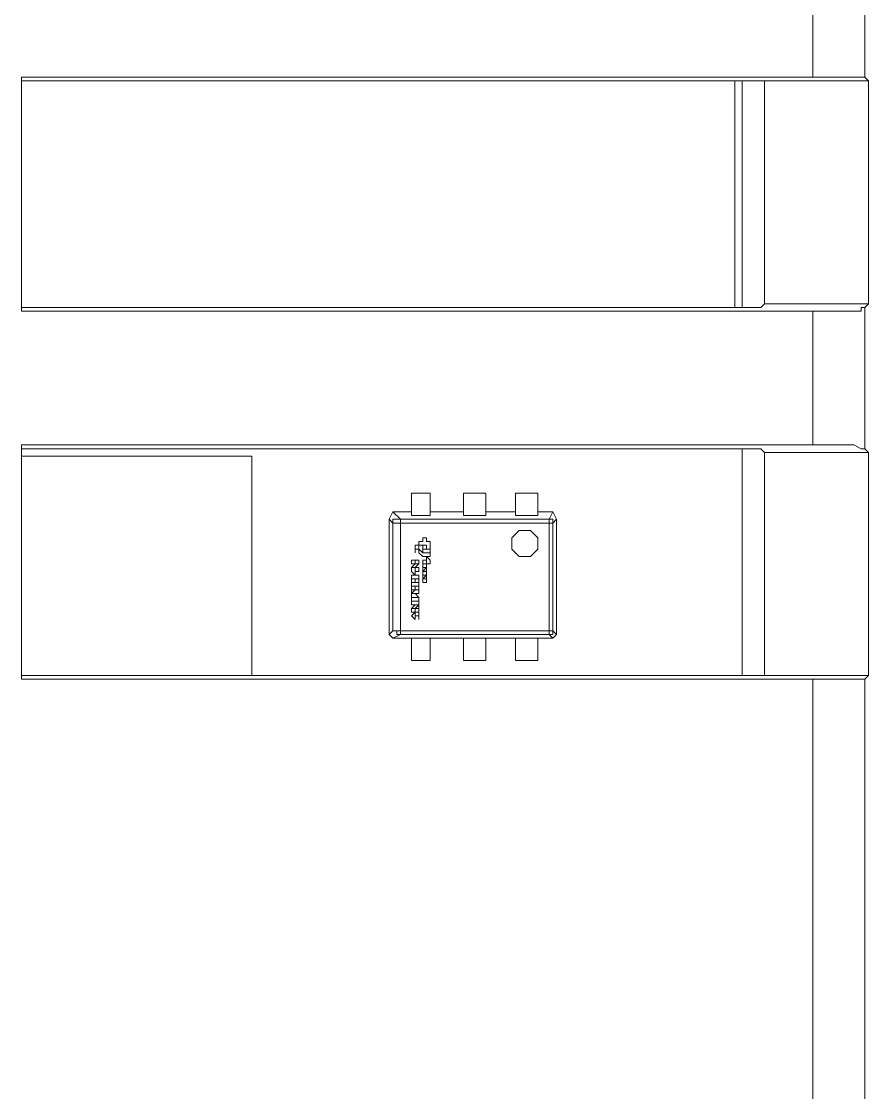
# Model space of a CAD drawing. Header units: centimetres. Extents: x -12.2 to 12.2, y -6.1 to 6.1.
# Drawn here: x -6.601 to -5.797, y -0.26 to 0.757 of the extents above; entities that cross this region are included whole.
import ezdxf

# ---------------------------------------------------------------- set-up
doc = ezdxf.new("R2010")
doc.units = ezdxf.units.CM
doc.header["$MEASUREMENT"] = 0
doc.layers.add('Camada 1', color=7, linetype='Continuous')

msp = doc.modelspace()

# ---------------------------------------------------------------- linework, layer by layer
at = {"layer": 'Camada 1', "lineweight": 9}
for points in [[(-5.8497, 0.70372), (-5.8497, 0.70372), (-5.8497, 0.83424), (-5.8497, 0.83424)], [(-5.80031, 0.83424), (-5.80031, 0.83424), (-5.80031, 0.70372), (-5.80031, 0.70372)], [(-5.8497, 0.70372), (-5.8497, 0.70372), (-6.60112, 0.70372), (-6.60112, 0.70372)], [(-6.60112, 0.70372), (-6.60112, 0.70372), (-6.60112, 0.48147), (-6.60112, 0.48147)], [(-6.60112, 0.70019), (-6.60112, 0.70019), (-6.60112, 0.70372), (-6.60112, 0.70372)], [(-5.79679, 0.70019), (-5.79679, 0.70019), (-5.80031, 0.70372), (-5.80031, 0.70372)], [(-6.60112, 0.70019), (-6.60112, 0.70019), (-6.60112, 0.48499), (-6.60112, 0.48499)], [(-5.89909, 0.70019), (-5.89909, 0.70019), (-6.60112, 0.70019), (-6.60112, 0.70019)], [(-5.92379, 0.48499), (-5.92379, 0.48499), (-5.92379, 0.70019), (-5.92379, 0.70019)], [(-5.91673, 0.70019), (-5.91673, 0.70019), (-5.91673, 0.48499), (-5.91673, 0.48499)], [(-5.89556, 0.70019), (-5.89556, 0.70019), (-5.89909, 0.70019), (-5.89909, 0.70019)], [(-5.79679, 0.70019), (-5.79679, 0.70019), (-5.89556, 0.70019), (-5.89556, 0.70019)], [(-5.89556, 0.70019), (-5.89556, 0.70019), (-5.89556, 0.48852), (-5.89556, 0.48852)], [(-5.79679, 0.70019), (-5.79679, 0.70019), (-5.79679, 0.48852), (-5.79679, 0.48852)], [(-5.89909, 0.48499), (-5.89909, 0.48499), (-5.89556, 0.48852), (-5.89556, 0.48852)], [(-5.89556, 0.48852), (-5.89556, 0.48852), (-5.79679, 0.48852), (-5.79679, 0.48852)], [(-5.80031, 0.48499), (-5.80031, 0.48499), (-5.79679, 0.48852), (-5.79679, 0.48852)], [(-6.60112, 0.48499), (-6.60112, 0.48499), (-6.60112, 0.48147), (-6.60112, 0.48147)], [(-6.60112, 0.48499), (-6.60112, 0.48499), (-5.89909, 0.48499), (-5.89909, 0.48499)], [(-6.60112, 0.48147), (-6.60112, 0.48147), (-5.8497, 0.48147), (-5.8497, 0.48147)], [(-5.8497, 0.35447), (-5.8497, 0.35447), (-5.8497, 0.48147), (-5.8497, 0.48147)], [(-5.80031, 0.48499), (-5.80031, 0.48499), (-5.80031, 0.35094), (-5.80031, 0.35094)], [(-5.8497, 0.35447), (-5.8497, 0.35447), (-6.60112, 0.35447), (-6.60112, 0.35447)], [(-6.60112, 0.35447), (-6.60112, 0.35447), (-6.60112, 0.13222), (-6.60112, 0.13222)], [(-6.60112, 0.35094), (-6.60112, 0.35094), (-6.60112, 0.35447), (-6.60112, 0.35447)], [(-5.89909, 0.35094), (-5.89909, 0.35094), (-6.60112, 0.35094), (-6.60112, 0.35094)], [(-6.60112, 0.35094), (-6.60112, 0.35094), (-6.60112, 0.13574), (-6.60112, 0.13574)], [(-5.91673, 0.35094), (-5.91673, 0.35094), (-5.91673, 0.13574), (-5.91673, 0.13574)], [(-5.89556, 0.34741), (-5.89556, 0.34741), (-5.89909, 0.35094), (-5.89909, 0.35094)], [(-5.79679, 0.34741), (-5.79679, 0.34741), (-5.89556, 0.34741), (-5.89556, 0.34741)], [(-5.89556, 0.34741), (-5.89556, 0.34741), (-5.89556, 0.13574), (-5.89556, 0.13574)], [(-5.79679, 0.34741), (-5.79679, 0.34741), (-5.80031, 0.35094), (-5.80031, 0.35094)], [(-5.79679, 0.34741), (-5.79679, 0.34741), (-5.79679, 0.13574), (-5.79679, 0.13574)], [(-6.3824, 0.34388), (-6.3824, 0.34388), (-6.60112, 0.34388), (-6.60112, 0.34388)], [(-6.3824, 0.13574), (-6.3824, 0.13574), (-6.3824, 0.34388), (-6.3824, 0.34388)], [(-6.21306, 0.30861), (-6.21306, 0.30861), (-6.2307, 0.30861), (-6.2307, 0.30861)], [(-6.2307, 0.30861), (-6.2307, 0.30861), (-6.2307, 0.28744), (-6.2307, 0.28744)], [(-6.21306, 0.28744), (-6.21306, 0.28744), (-6.21306, 0.30861), (-6.21306, 0.30861)], [(-6.16015, 0.30861), (-6.16015, 0.30861), (-6.18131, 0.30861), (-6.18131, 0.30861)], [(-6.18131, 0.30861), (-6.18131, 0.30861), (-6.18131, 0.28744), (-6.18131, 0.28744)], [(-6.16015, 0.28744), (-6.16015, 0.28744), (-6.16015, 0.30861), (-6.16015, 0.30861)], [(-6.11076, 0.30861), (-6.11076, 0.30861), (-6.13192, 0.30861), (-6.13192, 0.30861)], [(-6.13192, 0.30861), (-6.13192, 0.30861), (-6.13192, 0.28744), (-6.13192, 0.28744)], [(-6.11076, 0.28744), (-6.11076, 0.28744), (-6.11076, 0.30861), (-6.11076, 0.30861)], [(-6.25187, 0.28391), (-6.25187, 0.28391), (-6.24834, 0.29097), (-6.24834, 0.29097)], [(-6.24129, 0.28391), (-6.24129, 0.28391), (-6.24834, 0.29097), (-6.24834, 0.29097)], [(-6.24834, 0.29097), (-6.24834, 0.29097), (-6.2307, 0.29097), (-6.2307, 0.29097)], [(-6.2307, 0.28744), (-6.2307, 0.28744), (-6.21306, 0.28744), (-6.21306, 0.28744)], [(-6.21306, 0.29097), (-6.21306, 0.29097), (-6.18131, 0.29097), (-6.18131, 0.29097)], [(-6.18131, 0.28744), (-6.18131, 0.28744), (-6.16015, 0.28744), (-6.16015, 0.28744)], [(-6.16015, 0.29097), (-6.16015, 0.29097), (-6.13192, 0.29097), (-6.13192, 0.29097)], [(-6.13192, 0.28744), (-6.13192, 0.28744), (-6.11076, 0.28744), (-6.11076, 0.28744)], [(-6.11076, 0.29097), (-6.11076, 0.29097), (-6.09665, 0.29097), (-6.09665, 0.29097)], [(-6.10017, 0.28391), (-6.10017, 0.28391), (-6.09665, 0.29097), (-6.09665, 0.29097)], [(-6.09665, 0.29097), (-6.09665, 0.29097), (-6.09312, 0.28391), (-6.09312, 0.28391)], [(-6.24834, 0.28038), (-6.24834, 0.28038), (-6.25187, 0.28391), (-6.25187, 0.28391)], [(-6.25187, 0.17455), (-6.25187, 0.17455), (-6.25187, 0.28391), (-6.25187, 0.28391)], [(-6.24834, 0.28038), (-6.24834, 0.28038), (-6.24834, 0.17808), (-6.24834, 0.17808)], [(-6.10017, 0.28391), (-6.10017, 0.28391), (-6.24129, 0.28391), (-6.24129, 0.28391)], [(-6.24129, 0.28038), (-6.24129, 0.28038), (-6.24129, 0.17808), (-6.24129, 0.17808)], [(-6.10017, 0.28038), (-6.10017, 0.28038), (-6.24129, 0.28038), (-6.24129, 0.28038)], [(-6.10017, 0.17808), (-6.10017, 0.17808), (-6.10017, 0.28038), (-6.10017, 0.28038)], [(-6.09665, 0.28038), (-6.09665, 0.28038), (-6.09312, 0.28391), (-6.09312, 0.28391)], [(-6.09665, 0.17808), (-6.09665, 0.17808), (-6.09665, 0.28038), (-6.09665, 0.28038)], [(-6.09312, 0.17455), (-6.09312, 0.17455), (-6.09312, 0.28391), (-6.09312, 0.28391)], [(-6.22012, 0.26627), (-6.22012, 0.26627), (-6.21659, 0.26627), (-6.21659, 0.26627)], [(-6.21659, 0.26627), (-6.21659, 0.26627), (-6.21659, 0.26274), (-6.21659, 0.26274)], [(-6.22012, 0.25922), (-6.22012, 0.25922), (-6.22365, 0.25922), (-6.22365, 0.25922)], [(-6.22365, 0.25922), (-6.22365, 0.25922), (-6.22365, 0.25569), (-6.22365, 0.25569)], [(-6.22365, 0.25569), (-6.22365, 0.25569), (-6.22012, 0.25216), (-6.22012, 0.25216)], [(-6.22012, 0.25922), (-6.22012, 0.25922), (-6.22012, 0.25569), (-6.22012, 0.25569)], [(-6.22012, 0.25569), (-6.22012, 0.25569), (-6.22012, 0.25922), (-6.22012, 0.25922)], [(-6.22012, 0.25569), (-6.22012, 0.25569), (-6.22012, 0.25216), (-6.22012, 0.25216)], [(-6.21659, 0.26274), (-6.21659, 0.26274), (-6.21306, 0.26274), (-6.21306, 0.26274)], [(-6.21659, 0.25569), (-6.21659, 0.25569), (-6.21659, 0.25922), (-6.21659, 0.25922)], [(-6.21659, 0.25569), (-6.21659, 0.25569), (-6.21306, 0.25569), (-6.21306, 0.25569)], [(-6.21306, 0.26274), (-6.21306, 0.26274), (-6.21306, 0.25922), (-6.21306, 0.25922)], [(-6.21306, 0.25922), (-6.21306, 0.25922), (-6.21306, 0.25569), (-6.21306, 0.25569)], [(-6.21306, 0.25569), (-6.21306, 0.25569), (-6.21306, 0.25216), (-6.21306, 0.25216)], [(-6.2307, 0.24158), (-6.2307, 0.24158), (-6.2307, 0.2451), (-6.2307, 0.2451)], [(-6.22365, 0.2451), (-6.22365, 0.2451), (-6.22717, 0.2451), (-6.22717, 0.2451)], [(-6.22717, 0.2451), (-6.22717, 0.2451), (-6.22365, 0.2451), (-6.22365, 0.2451)], [(-6.22012, 0.24863), (-6.22012, 0.24863), (-6.22365, 0.25216), (-6.22365, 0.25216)], [(-6.22365, 0.2451), (-6.22365, 0.2451), (-6.22365, 0.24158), (-6.22365, 0.24158)], [(-6.22012, 0.25216), (-6.22012, 0.25216), (-6.21659, 0.25216), (-6.21659, 0.25216)], [(-6.21659, 0.24863), (-6.21659, 0.24863), (-6.22012, 0.24863), (-6.22012, 0.24863)], [(-6.22012, 0.2451), (-6.22012, 0.2451), (-6.21659, 0.2451), (-6.21659, 0.2451)], [(-6.21659, 0.2451), (-6.21659, 0.2451), (-6.22012, 0.2451), (-6.22012, 0.2451)], [(-6.22012, 0.24158), (-6.22012, 0.24158), (-6.22012, 0.2451), (-6.22012, 0.2451)], [(-6.21659, 0.25216), (-6.21659, 0.25216), (-6.21306, 0.25216), (-6.21306, 0.25216)], [(-6.21306, 0.24863), (-6.21306, 0.24863), (-6.21659, 0.24863), (-6.21659, 0.24863)], [(-6.21659, 0.24863), (-6.21659, 0.24863), (-6.21306, 0.2451), (-6.21306, 0.2451)], [(-6.21306, 0.25216), (-6.21306, 0.25216), (-6.21306, 0.24863), (-6.21306, 0.24863)], [(-6.21306, 0.2451), (-6.21306, 0.2451), (-6.21306, 0.24158), (-6.21306, 0.24158)], [(-6.2307, 0.23805), (-6.2307, 0.23805), (-6.22717, 0.24158), (-6.22717, 0.24158)], [(-6.22365, 0.23805), (-6.22365, 0.23805), (-6.2307, 0.23805), (-6.2307, 0.23805)], [(-6.2307, 0.23805), (-6.2307, 0.23805), (-6.22717, 0.23805), (-6.22717, 0.23805)], [(-6.22717, 0.24158), (-6.22717, 0.24158), (-6.22365, 0.24158), (-6.22365, 0.24158)], [(-6.22365, 0.24158), (-6.22365, 0.24158), (-6.22717, 0.23805), (-6.22717, 0.23805)], [(-6.22717, 0.23805), (-6.22717, 0.23805), (-6.22365, 0.23805), (-6.22365, 0.23805)], [(-6.22012, 0.24158), (-6.22012, 0.24158), (-6.21659, 0.24158), (-6.21659, 0.24158)], [(-6.21659, 0.24158), (-6.21659, 0.24158), (-6.22012, 0.24158), (-6.22012, 0.24158)], [(-6.22012, 0.24158), (-6.22012, 0.24158), (-6.22012, 0.23805), (-6.22012, 0.23805)], [(-6.22012, 0.23805), (-6.22012, 0.23805), (-6.22012, 0.24158), (-6.22012, 0.24158)], [(-6.22012, 0.24158), (-6.22012, 0.24158), (-6.22012, 0.23805), (-6.22012, 0.23805)], [(-6.22012, 0.23805), (-6.22012, 0.23805), (-6.22012, 0.24158), (-6.22012, 0.24158)], [(-6.22012, 0.23805), (-6.22012, 0.23805), (-6.21659, 0.23805), (-6.21659, 0.23805)], [(-6.21659, 0.23805), (-6.21659, 0.23805), (-6.22012, 0.23805), (-6.22012, 0.23805)], [(-6.22012, 0.23452), (-6.22012, 0.23452), (-6.22012, 0.23805), (-6.22012, 0.23805)], [(-6.22012, 0.23805), (-6.22012, 0.23805), (-6.22012, 0.23452), (-6.22012, 0.23452)], [(-6.22012, 0.23452), (-6.22012, 0.23452), (-6.21659, 0.23805), (-6.21659, 0.23805)], [(-6.21659, 0.23452), (-6.21659, 0.23452), (-6.22012, 0.23452), (-6.22012, 0.23452)], [(-6.22012, 0.23452), (-6.22012, 0.23452), (-6.22012, 0.23099), (-6.22012, 0.23099)], [(-6.22012, 0.23099), (-6.22012, 0.23099), (-6.22012, 0.23452), (-6.22012, 0.23452)], [(-6.21306, 0.24158), (-6.21306, 0.24158), (-6.21659, 0.24158), (-6.21659, 0.24158)], [(-6.21659, 0.24158), (-6.21659, 0.24158), (-6.21659, 0.23805), (-6.21659, 0.23805)], [(-6.21659, 0.23805), (-6.21659, 0.23805), (-6.21659, 0.24158), (-6.21659, 0.24158)], [(-6.21659, 0.23805), (-6.21659, 0.23805), (-6.21659, 0.23452), (-6.21659, 0.23452)], [(-6.21659, 0.23452), (-6.21659, 0.23452), (-6.21659, 0.23099), (-6.21659, 0.23099)], [(-6.2307, 0.22747), (-6.2307, 0.22747), (-6.2307, 0.23099), (-6.2307, 0.23099)], [(-6.2307, 0.22394), (-6.2307, 0.22394), (-6.2307, 0.22747), (-6.2307, 0.22747)], [(-6.2307, 0.22041), (-6.2307, 0.22041), (-6.2307, 0.22394), (-6.2307, 0.22394)], [(-6.22717, 0.23099), (-6.22717, 0.23099), (-6.22365, 0.23099), (-6.22365, 0.23099)], [(-6.22365, 0.23099), (-6.22365, 0.23099), (-6.22717, 0.23099), (-6.22717, 0.23099)], [(-6.22717, 0.22394), (-6.22717, 0.22394), (-6.22717, 0.22747), (-6.22717, 0.22747)], [(-6.22717, 0.22747), (-6.22717, 0.22747), (-6.22365, 0.22747), (-6.22365, 0.22747)], [(-6.22717, 0.22747), (-6.22717, 0.22747), (-6.22717, 0.22394), (-6.22717, 0.22394)], [(-6.22365, 0.22747), (-6.22365, 0.22747), (-6.22717, 0.22747), (-6.22717, 0.22747)], [(-6.22717, 0.22394), (-6.22717, 0.22394), (-6.22365, 0.22394), (-6.22365, 0.22394)], [(-6.22365, 0.23099), (-6.22365, 0.23099), (-6.22365, 0.22747), (-6.22365, 0.22747)], [(-6.22365, 0.22747), (-6.22365, 0.22747), (-6.22365, 0.23099), (-6.22365, 0.23099)], [(-6.22365, 0.22747), (-6.22365, 0.22747), (-6.22365, 0.22394), (-6.22365, 0.22394)], [(-6.22365, 0.22394), (-6.22365, 0.22394), (-6.22365, 0.22747), (-6.22365, 0.22747)], [(-6.22365, 0.22394), (-6.22365, 0.22394), (-6.22365, 0.22041), (-6.22365, 0.22041)], [(-6.22012, 0.23099), (-6.22012, 0.23099), (-6.22012, 0.22747), (-6.22012, 0.22747)], [(-6.22012, 0.22747), (-6.22012, 0.22747), (-6.21659, 0.23099), (-6.21659, 0.23099)], [(-6.21659, 0.23099), (-6.21659, 0.23099), (-6.22012, 0.23099), (-6.22012, 0.23099)], [(-6.22012, 0.23099), (-6.22012, 0.23099), (-6.21659, 0.23099), (-6.21659, 0.23099)], [(-6.22012, 0.22747), (-6.22012, 0.22747), (-6.22012, 0.23099), (-6.22012, 0.23099)], [(-6.21659, 0.22747), (-6.21659, 0.22747), (-6.22012, 0.22747), (-6.22012, 0.22747)], [(-6.22012, 0.22747), (-6.22012, 0.22747), (-6.22012, 0.22394), (-6.22012, 0.22394)], [(-6.21659, 0.23099), (-6.21659, 0.23099), (-6.21659, 0.22747), (-6.21659, 0.22747)], [(-6.2307, 0.21336), (-6.2307, 0.21336), (-6.2307, 0.21688), (-6.2307, 0.21688)], [(-6.2307, 0.21336), (-6.2307, 0.21336), (-6.22717, 0.21688), (-6.22717, 0.21688)], [(-6.22717, 0.22041), (-6.22717, 0.22041), (-6.22365, 0.22041), (-6.22365, 0.22041)], [(-6.22365, 0.22041), (-6.22365, 0.22041), (-6.22717, 0.22041), (-6.22717, 0.22041)], [(-6.22717, 0.21688), (-6.22717, 0.21688), (-6.22365, 0.21688), (-6.22365, 0.21688)], [(-6.22365, 0.21688), (-6.22365, 0.21688), (-6.22717, 0.21688), (-6.22717, 0.21688)], [(-6.22717, 0.21688), (-6.22717, 0.21688), (-6.22365, 0.21688), (-6.22365, 0.21688)], [(-6.22365, 0.22041), (-6.22365, 0.22041), (-6.22365, 0.21688), (-6.22365, 0.21688)], [(-6.22365, 0.21688), (-6.22365, 0.21688), (-6.22365, 0.21336), (-6.22365, 0.21336)], [(-6.22717, 0.21336), (-6.22717, 0.21336), (-6.2307, 0.21336), (-6.2307, 0.21336)], [(-6.2307, 0.20983), (-6.2307, 0.20983), (-6.2307, 0.21336), (-6.2307, 0.21336)], [(-6.2307, 0.2063), (-6.2307, 0.2063), (-6.2307, 0.20983), (-6.2307, 0.20983)], [(-6.22717, 0.2063), (-6.22717, 0.2063), (-6.2307, 0.2063), (-6.2307, 0.2063)], [(-6.2307, 0.20277), (-6.2307, 0.20277), (-6.2307, 0.2063), (-6.2307, 0.2063)], [(-6.22365, 0.21336), (-6.22365, 0.21336), (-6.22717, 0.21336), (-6.22717, 0.21336)], [(-6.22717, 0.21336), (-6.22717, 0.21336), (-6.22365, 0.20983), (-6.22365, 0.20983)], [(-6.22365, 0.20983), (-6.22365, 0.20983), (-6.22717, 0.20983), (-6.22717, 0.20983)], [(-6.22717, 0.20983), (-6.22717, 0.20983), (-6.22365, 0.20983), (-6.22365, 0.20983)], [(-6.22365, 0.2063), (-6.22365, 0.2063), (-6.22717, 0.2063), (-6.22717, 0.2063)], [(-6.22365, 0.20983), (-6.22365, 0.20983), (-6.22365, 0.2063), (-6.22365, 0.2063)], [(-6.22365, 0.2063), (-6.22365, 0.2063), (-6.22365, 0.20277), (-6.22365, 0.20277)], [(-6.2307, 0.19924), (-6.2307, 0.19924), (-6.22717, 0.20277), (-6.22717, 0.20277)], [(-6.22365, 0.19924), (-6.22365, 0.19924), (-6.2307, 0.19924), (-6.2307, 0.19924)], [(-6.2307, 0.19572), (-6.2307, 0.19572), (-6.2307, 0.19924), (-6.2307, 0.19924)], [(-6.2307, 0.19219), (-6.2307, 0.19219), (-6.22717, 0.19572), (-6.22717, 0.19572)], [(-6.22717, 0.20277), (-6.22717, 0.20277), (-6.22365, 0.20277), (-6.22365, 0.20277)], [(-6.22365, 0.20277), (-6.22365, 0.20277), (-6.22717, 0.19924), (-6.22717, 0.19924)], [(-6.22717, 0.19924), (-6.22717, 0.19924), (-6.22365, 0.19924), (-6.22365, 0.19924)], [(-6.22365, 0.19572), (-6.22365, 0.19572), (-6.22717, 0.19572), (-6.22717, 0.19572)], [(-6.22717, 0.19572), (-6.22717, 0.19572), (-6.22365, 0.19572), (-6.22365, 0.19572)], [(-6.22717, 0.19572), (-6.22717, 0.19572), (-6.22717, 0.19219), (-6.22717, 0.19219)], [(-6.22365, 0.20277), (-6.22365, 0.20277), (-6.22365, 0.19924), (-6.22365, 0.19924)], [(-6.22365, 0.19572), (-6.22365, 0.19572), (-6.22365, 0.19924), (-6.22365, 0.19924)], [(-6.22365, 0.19924), (-6.22365, 0.19924), (-6.22365, 0.19572), (-6.22365, 0.19572)], [(-6.22365, 0.19219), (-6.22365, 0.19219), (-6.22365, 0.18866), (-6.22365, 0.18866)], [(-6.22365, 0.18866), (-6.22365, 0.18866), (-6.22365, 0.19219), (-6.22365, 0.19219)], [(-6.24834, 0.17808), (-6.24834, 0.17808), (-6.25187, 0.17455), (-6.25187, 0.17455)], [(-6.24834, 0.17102), (-6.24834, 0.17102), (-6.25187, 0.17455), (-6.25187, 0.17455)], [(-6.24129, 0.17455), (-6.24129, 0.17455), (-6.24834, 0.17102), (-6.24834, 0.17102)], [(-6.24129, 0.17808), (-6.24129, 0.17808), (-6.10017, 0.17808), (-6.10017, 0.17808)], [(-6.24129, 0.17455), (-6.24129, 0.17455), (-6.10017, 0.17455), (-6.10017, 0.17455)], [(-6.10017, 0.17455), (-6.10017, 0.17455), (-6.09665, 0.17102), (-6.09665, 0.17102)], [(-6.09665, 0.17808), (-6.09665, 0.17808), (-6.09312, 0.17455), (-6.09312, 0.17455)], [(-6.09312, 0.17455), (-6.09312, 0.17455), (-6.09665, 0.17102), (-6.09665, 0.17102)], [(-6.24834, 0.17102), (-6.24834, 0.17102), (-6.2307, 0.17102), (-6.2307, 0.17102)], [(-6.2307, 0.14986), (-6.2307, 0.14986), (-6.2307, 0.17102), (-6.2307, 0.17102)], [(-6.2307, 0.17102), (-6.2307, 0.17102), (-6.21306, 0.17102), (-6.21306, 0.17102)], [(-6.21306, 0.17102), (-6.21306, 0.17102), (-6.21306, 0.14986), (-6.21306, 0.14986)], [(-6.21306, 0.17102), (-6.21306, 0.17102), (-6.18131, 0.17102), (-6.18131, 0.17102)], [(-6.18131, 0.14986), (-6.18131, 0.14986), (-6.18131, 0.17102), (-6.18131, 0.17102)], [(-6.18131, 0.17102), (-6.18131, 0.17102), (-6.16015, 0.17102), (-6.16015, 0.17102)], [(-6.16015, 0.17102), (-6.16015, 0.17102), (-6.16015, 0.14986), (-6.16015, 0.14986)], [(-6.16015, 0.17102), (-6.16015, 0.17102), (-6.13192, 0.17102), (-6.13192, 0.17102)], [(-6.13192, 0.14986), (-6.13192, 0.14986), (-6.13192, 0.17102), (-6.13192, 0.17102)], [(-6.13192, 0.17102), (-6.13192, 0.17102), (-6.11076, 0.17102), (-6.11076, 0.17102)], [(-6.11076, 0.17102), (-6.11076, 0.17102), (-6.11076, 0.14986), (-6.11076, 0.14986)], [(-6.11076, 0.17102), (-6.11076, 0.17102), (-6.09665, 0.17102), (-6.09665, 0.17102)], [(-6.21306, 0.14986), (-6.21306, 0.14986), (-6.2307, 0.14986), (-6.2307, 0.14986)], [(-6.16015, 0.14986), (-6.16015, 0.14986), (-6.18131, 0.14986), (-6.18131, 0.14986)], [(-6.11076, 0.14986), (-6.11076, 0.14986), (-6.13192, 0.14986), (-6.13192, 0.14986)], [(-6.60112, 0.13574), (-6.60112, 0.13574), (-5.89909, 0.13574), (-5.89909, 0.13574)], [(-6.60112, 0.13574), (-6.60112, 0.13574), (-6.60112, 0.13222), (-6.60112, 0.13222)], [(-6.60112, 0.13222), (-6.60112, 0.13222), (-5.8497, 0.13222), (-5.8497, 0.13222)], [(-5.89909, 0.13574), (-5.89909, 0.13574), (-5.89556, 0.13574), (-5.89556, 0.13574)], [(-5.89556, 0.13574), (-5.89556, 0.13574), (-5.79679, 0.13574), (-5.79679, 0.13574)], [(-5.8497, -2.05501), (-5.8497, -2.05501), (-5.8497, 0.13222), (-5.8497, 0.13222)], [(-5.80031, 0.13222), (-5.80031, 0.13222), (-5.79679, 0.13574), (-5.79679, 0.13574)], [(-5.80031, 0.13222), (-5.80031, 0.13222), (-5.80031, -2.05501), (-5.80031, -2.05501)]]:
    msp.add_open_spline(points, degree=3, dxfattribs=at)
for points, knots in [([(-5.80031, 0.70372), (-5.80031, 0.70372), (-5.80384, 0.70372), (-5.80384, 0.70372), (-5.80384, 0.70372), (-5.8109, 0.70372), (-5.8109, 0.70372), (-5.8109, 0.70372), (-5.81442, 0.70372), (-5.81442, 0.70372), (-5.81442, 0.70372), (-5.82501, 0.70372), (-5.82501, 0.70372), (-5.82501, 0.70372), (-5.83206, 0.70372), (-5.83206, 0.70372), (-5.83206, 0.70372), (-5.84265, 0.70372), (-5.84265, 0.70372), (-5.84265, 0.70372), (-5.8497, 0.70372), (-5.8497, 0.70372)], [0, 0, 0, 0, 0.1428571, 0.1428571, 0.1428571, 0.2857143, 0.2857143, 0.2857143, 0.4285714, 0.4285714, 0.4285714, 0.5714286, 0.5714286, 0.5714286, 0.7142857, 0.7142857, 0.7142857, 0.8571429, 0.8571429, 0.8571429, 1, 1, 1, 1]), ([(-5.8497, 0.48147), (-5.8497, 0.48147), (-5.84265, 0.48147), (-5.84265, 0.48147), (-5.84265, 0.48147), (-5.83206, 0.48147), (-5.83206, 0.48147), (-5.83206, 0.48147), (-5.82501, 0.48147), (-5.82501, 0.48147), (-5.82501, 0.48147), (-5.81442, 0.48147), (-5.81442, 0.48147), (-5.81442, 0.48147), (-5.8109, 0.48147), (-5.8109, 0.48147), (-5.8109, 0.48147), (-5.80384, 0.48147), (-5.80384, 0.48147), (-5.80384, 0.48147), (-5.80384, 0.48499), (-5.80384, 0.48499), (-5.80384, 0.48499), (-5.80031, 0.48499), (-5.80031, 0.48499)], [0, 0, 0, 0, 0.125, 0.125, 0.125, 0.25, 0.25, 0.25, 0.375, 0.375, 0.375, 0.5, 0.5, 0.5, 0.625, 0.625, 0.625, 0.75, 0.75, 0.75, 0.875, 0.875, 0.875, 1, 1, 1, 1]), ([(-5.80031, 0.35094), (-5.80031, 0.35094), (-5.80384, 0.35094), (-5.80384, 0.35094), (-5.80384, 0.35094), (-5.8109, 0.35447), (-5.8109, 0.35447), (-5.8109, 0.35447), (-5.81442, 0.35447), (-5.81442, 0.35447), (-5.81442, 0.35447), (-5.82501, 0.35447), (-5.82501, 0.35447), (-5.82501, 0.35447), (-5.83206, 0.35447), (-5.83206, 0.35447), (-5.83206, 0.35447), (-5.84265, 0.35447), (-5.84265, 0.35447), (-5.84265, 0.35447), (-5.8497, 0.35447), (-5.8497, 0.35447)], [0, 0, 0, 0, 0.1428571, 0.1428571, 0.1428571, 0.2857143, 0.2857143, 0.2857143, 0.4285714, 0.4285714, 0.4285714, 0.5714286, 0.5714286, 0.5714286, 0.7142857, 0.7142857, 0.7142857, 0.8571429, 0.8571429, 0.8571429, 1, 1, 1, 1]), ([(-6.24129, 0.28391), (-6.24129, 0.28391), (-6.24481, 0.28391), (-6.24481, 0.28391), (-6.24481, 0.28391), (-6.24834, 0.28391), (-6.24834, 0.28391), (-6.24834, 0.28391), (-6.24834, 0.28038), (-6.24834, 0.28038)], [0, 0, 0, 0, 0.3333333, 0.3333333, 0.3333333, 0.6666667, 0.6666667, 0.6666667, 1, 1, 1, 1]), ([(-6.24834, 0.28038), (-6.24834, 0.28038), (-6.24834, 0.28038), (-6.24834, 0.28038), (-6.24834, 0.28038), (-6.24481, 0.28038), (-6.24481, 0.28038), (-6.24481, 0.28038), (-6.24129, 0.28038), (-6.24129, 0.28038)], [0, 0, 0, 0, 0.3333333, 0.3333333, 0.3333333, 0.6666667, 0.6666667, 0.6666667, 1, 1, 1, 1]), ([(-6.24129, 0.28038), (-6.24129, 0.28038), (-6.24129, 0.28038), (-6.24129, 0.28038), (-6.24129, 0.28038), (-6.24129, 0.28391), (-6.24129, 0.28391)], [0, 0, 0, 0, 0.5, 0.5, 0.5, 1, 1, 1, 1]), ([(-6.10017, 0.28391), (-6.10017, 0.28391), (-6.10017, 0.28391), (-6.10017, 0.28391), (-6.10017, 0.28391), (-6.10017, 0.28038), (-6.10017, 0.28038)], [0, 0, 0, 0, 0.5, 0.5, 0.5, 1, 1, 1, 1]), ([(-6.09665, 0.28038), (-6.09665, 0.28038), (-6.09665, 0.28038), (-6.09665, 0.28038), (-6.09665, 0.28038), (-6.09665, 0.28391), (-6.09665, 0.28391), (-6.09665, 0.28391), (-6.10017, 0.28391), (-6.10017, 0.28391)], [0, 0, 0, 0, 0.3333333, 0.3333333, 0.3333333, 0.6666667, 0.6666667, 0.6666667, 1, 1, 1, 1]), ([(-6.10017, 0.28038), (-6.10017, 0.28038), (-6.10017, 0.28038), (-6.10017, 0.28038), (-6.10017, 0.28038), (-6.09665, 0.28038), (-6.09665, 0.28038)], [0, 0, 0, 0, 0.5, 0.5, 0.5, 1, 1, 1, 1]), ([(-6.22012, 0.26274), (-6.22012, 0.26274), (-6.22012, 0.26274), (-6.22012, 0.26274), (-6.22012, 0.26274), (-6.22012, 0.26627), (-6.22012, 0.26627)], [0, 0, 0, 0, 0.5, 0.5, 0.5, 1, 1, 1, 1]), ([(-6.12487, 0.24863), (-6.12487, 0.24863), (-6.11781, 0.24863), (-6.11781, 0.24863), (-6.11781, 0.24863), (-6.11429, 0.25216), (-6.11429, 0.25216), (-6.11429, 0.25216), (-6.11076, 0.25569), (-6.11076, 0.25569), (-6.11076, 0.25569), (-6.11076, 0.26274), (-6.11076, 0.26274), (-6.11076, 0.26274), (-6.11076, 0.26627), (-6.11076, 0.26627), (-6.11076, 0.26627), (-6.11429, 0.2698), (-6.11429, 0.2698), (-6.11429, 0.2698), (-6.11781, 0.27333), (-6.11781, 0.27333), (-6.11781, 0.27333), (-6.12487, 0.27333), (-6.12487, 0.27333), (-6.12487, 0.27333), (-6.1284, 0.27333), (-6.1284, 0.27333), (-6.1284, 0.27333), (-6.13192, 0.2698), (-6.13192, 0.2698), (-6.13192, 0.2698), (-6.13545, 0.26627), (-6.13545, 0.26627), (-6.13545, 0.26627), (-6.13545, 0.26274), (-6.13545, 0.26274), (-6.13545, 0.26274), (-6.13545, 0.25569), (-6.13545, 0.25569), (-6.13545, 0.25569), (-6.13192, 0.25216), (-6.13192, 0.25216), (-6.13192, 0.25216), (-6.1284, 0.24863), (-6.1284, 0.24863), (-6.1284, 0.24863), (-6.12487, 0.24863), (-6.12487, 0.24863)], [0, 0, 0, 0, 0.0625, 0.0625, 0.0625, 0.125, 0.125, 0.125, 0.1875, 0.1875, 0.1875, 0.25, 0.25, 0.25, 0.3125, 0.3125, 0.3125, 0.375, 0.375, 0.375, 0.4375, 0.4375, 0.4375, 0.5, 0.5, 0.5, 0.5625, 0.5625, 0.5625, 0.625, 0.625, 0.625, 0.6875, 0.6875, 0.6875, 0.75, 0.75, 0.75, 0.8125, 0.8125, 0.8125, 0.875, 0.875, 0.875, 0.9375, 0.9375, 0.9375, 1, 1, 1, 1]), ([(-6.22717, 0.25569), (-6.22717, 0.25569), (-6.22717, 0.25922), (-6.22717, 0.25922), (-6.22717, 0.25922), (-6.22365, 0.25922), (-6.22365, 0.25922)], [0, 0, 0, 0, 0.5, 0.5, 0.5, 1, 1, 1, 1]), ([(-6.22365, 0.25216), (-6.22365, 0.25216), (-6.22365, 0.25569), (-6.22365, 0.25569), (-6.22365, 0.25569), (-6.22717, 0.25569), (-6.22717, 0.25569)], [0, 0, 0, 0, 0.5, 0.5, 0.5, 1, 1, 1, 1]), ([(-6.22717, 0.25569), (-6.22717, 0.25569), (-6.22717, 0.25569), (-6.22717, 0.25569), (-6.22717, 0.25569), (-6.22717, 0.25216), (-6.22717, 0.25216)], [0, 0, 0, 0, 0.5, 0.5, 0.5, 1, 1, 1, 1]), ([(-6.22717, 0.25216), (-6.22717, 0.25216), (-6.22717, 0.25216), (-6.22717, 0.25216), (-6.22717, 0.25216), (-6.22717, 0.25569), (-6.22717, 0.25569)], [0, 0, 0, 0, 0.5, 0.5, 0.5, 1, 1, 1, 1]), ([(-6.22365, 0.26274), (-6.22365, 0.26274), (-6.22365, 0.26274), (-6.22365, 0.26274), (-6.22365, 0.26274), (-6.22012, 0.26274), (-6.22012, 0.26274)], [0, 0, 0, 0, 0.5, 0.5, 0.5, 1, 1, 1, 1]), ([(-6.22012, 0.25922), (-6.22012, 0.25922), (-6.22365, 0.25922), (-6.22365, 0.25922), (-6.22365, 0.25922), (-6.22365, 0.26274), (-6.22365, 0.26274)], [0, 0, 0, 0, 0.5, 0.5, 0.5, 1, 1, 1, 1]), ([(-6.22365, 0.25922), (-6.22365, 0.25922), (-6.22365, 0.25922), (-6.22365, 0.25922), (-6.22365, 0.25922), (-6.22012, 0.25922), (-6.22012, 0.25922)], [0, 0, 0, 0, 0.5, 0.5, 0.5, 1, 1, 1, 1]), ([(-6.21659, 0.25922), (-6.21659, 0.25922), (-6.21659, 0.25922), (-6.21659, 0.25922), (-6.21659, 0.25922), (-6.22012, 0.25922), (-6.22012, 0.25922)], [0, 0, 0, 0, 0.5, 0.5, 0.5, 1, 1, 1, 1]), ([(-6.22012, 0.25216), (-6.22012, 0.25216), (-6.22012, 0.25216), (-6.22012, 0.25216), (-6.22012, 0.25216), (-6.22012, 0.25569), (-6.22012, 0.25569)], [0, 0, 0, 0, 0.5, 0.5, 0.5, 1, 1, 1, 1]), ([(-6.21306, 0.25569), (-6.21306, 0.25569), (-6.21306, 0.25569), (-6.21306, 0.25569), (-6.21306, 0.25569), (-6.21659, 0.25569), (-6.21659, 0.25569), (-6.21659, 0.25569), (-6.22012, 0.25569), (-6.22012, 0.25569)], [0, 0, 0, 0, 0.3333333, 0.3333333, 0.3333333, 0.6666667, 0.6666667, 0.6666667, 1, 1, 1, 1]), ([(-6.22012, 0.25569), (-6.22012, 0.25569), (-6.22012, 0.25569), (-6.22012, 0.25569), (-6.22012, 0.25569), (-6.21659, 0.25569), (-6.21659, 0.25569)], [0, 0, 0, 0, 0.5, 0.5, 0.5, 1, 1, 1, 1]), ([(-6.21306, 0.25569), (-6.21306, 0.25569), (-6.21306, 0.25569), (-6.21306, 0.25569), (-6.21306, 0.25569), (-6.21659, 0.25569), (-6.21659, 0.25569)], [0, 0, 0, 0, 0.5, 0.5, 0.5, 1, 1, 1, 1]), ([(-6.21306, 0.25216), (-6.21306, 0.25216), (-6.21306, 0.25216), (-6.21306, 0.25216), (-6.21306, 0.25216), (-6.21306, 0.25569), (-6.21306, 0.25569)], [0, 0, 0, 0, 0.5, 0.5, 0.5, 1, 1, 1, 1]), ([(-6.2307, 0.2451), (-6.2307, 0.2451), (-6.2307, 0.2451), (-6.2307, 0.2451), (-6.2307, 0.2451), (-6.22717, 0.2451), (-6.22717, 0.2451)], [0, 0, 0, 0, 0.5, 0.5, 0.5, 1, 1, 1, 1]), ([(-6.22717, 0.2451), (-6.22717, 0.2451), (-6.22717, 0.2451), (-6.22717, 0.2451), (-6.22717, 0.2451), (-6.22717, 0.24158), (-6.22717, 0.24158), (-6.22717, 0.24158), (-6.2307, 0.24158), (-6.2307, 0.24158)], [0, 0, 0, 0, 0.3333333, 0.3333333, 0.3333333, 0.6666667, 0.6666667, 0.6666667, 1, 1, 1, 1]), ([(-6.22365, 0.24158), (-6.22365, 0.24158), (-6.22365, 0.24158), (-6.22365, 0.24158), (-6.22365, 0.24158), (-6.22365, 0.2451), (-6.22365, 0.2451)], [0, 0, 0, 0, 0.5, 0.5, 0.5, 1, 1, 1, 1]), ([(-6.22012, 0.2451), (-6.22012, 0.2451), (-6.22012, 0.2451), (-6.22012, 0.2451), (-6.22012, 0.2451), (-6.22012, 0.24158), (-6.22012, 0.24158)], [0, 0, 0, 0, 0.5, 0.5, 0.5, 1, 1, 1, 1]), ([(-6.21659, 0.2451), (-6.21659, 0.2451), (-6.21659, 0.2451), (-6.21659, 0.2451), (-6.21659, 0.2451), (-6.21659, 0.24863), (-6.21659, 0.24863)], [0, 0, 0, 0, 0.5, 0.5, 0.5, 1, 1, 1, 1]), ([(-6.21659, 0.24158), (-6.21659, 0.24158), (-6.21659, 0.24158), (-6.21659, 0.24158), (-6.21659, 0.24158), (-6.21659, 0.2451), (-6.21659, 0.2451)], [0, 0, 0, 0, 0.5, 0.5, 0.5, 1, 1, 1, 1]), ([(-6.22717, 0.24158), (-6.22717, 0.24158), (-6.22717, 0.24158), (-6.22717, 0.24158), (-6.22717, 0.24158), (-6.2307, 0.24158), (-6.2307, 0.24158)], [0, 0, 0, 0, 0.5, 0.5, 0.5, 1, 1, 1, 1]), ([(-6.2307, 0.24158), (-6.2307, 0.24158), (-6.2307, 0.24158), (-6.2307, 0.24158), (-6.2307, 0.24158), (-6.22717, 0.24158), (-6.22717, 0.24158)], [0, 0, 0, 0, 0.5, 0.5, 0.5, 1, 1, 1, 1]), ([(-6.2307, 0.23452), (-6.2307, 0.23452), (-6.2307, 0.23452), (-6.2307, 0.23452), (-6.2307, 0.23452), (-6.2307, 0.23805), (-6.2307, 0.23805)], [0, 0, 0, 0, 0.5, 0.5, 0.5, 1, 1, 1, 1]), ([(-6.22717, 0.23099), (-6.22717, 0.23099), (-6.22717, 0.23099), (-6.22717, 0.23099), (-6.22717, 0.23099), (-6.2307, 0.23452), (-6.2307, 0.23452)], [0, 0, 0, 0, 0.5, 0.5, 0.5, 1, 1, 1, 1]), ([(-6.22717, 0.23805), (-6.22717, 0.23805), (-6.22717, 0.23805), (-6.22717, 0.23805), (-6.22717, 0.23805), (-6.22717, 0.23452), (-6.22717, 0.23452)], [0, 0, 0, 0, 0.5, 0.5, 0.5, 1, 1, 1, 1]), ([(-6.22717, 0.23805), (-6.22717, 0.23805), (-6.22365, 0.23805), (-6.22365, 0.23805), (-6.22365, 0.23805), (-6.22365, 0.23452), (-6.22365, 0.23452)], [0, 0, 0, 0, 0.5, 0.5, 0.5, 1, 1, 1, 1]), ([(-6.22717, 0.23452), (-6.22717, 0.23452), (-6.22717, 0.23452), (-6.22717, 0.23452), (-6.22717, 0.23452), (-6.22717, 0.23805), (-6.22717, 0.23805)], [0, 0, 0, 0, 0.5, 0.5, 0.5, 1, 1, 1, 1]), ([(-6.22365, 0.23452), (-6.22365, 0.23452), (-6.22717, 0.23452), (-6.22717, 0.23452), (-6.22717, 0.23452), (-6.22717, 0.23099), (-6.22717, 0.23099)], [0, 0, 0, 0, 0.5, 0.5, 0.5, 1, 1, 1, 1]), ([(-6.21659, 0.23099), (-6.21659, 0.23099), (-6.21659, 0.23099), (-6.21659, 0.23099), (-6.21659, 0.23099), (-6.21659, 0.23452), (-6.21659, 0.23452)], [0, 0, 0, 0, 0.5, 0.5, 0.5, 1, 1, 1, 1]), ([(-6.2307, 0.23099), (-6.2307, 0.23099), (-6.2307, 0.23099), (-6.2307, 0.23099), (-6.2307, 0.23099), (-6.22717, 0.23099), (-6.22717, 0.23099)], [0, 0, 0, 0, 0.5, 0.5, 0.5, 1, 1, 1, 1]), ([(-6.22717, 0.23099), (-6.22717, 0.23099), (-6.22717, 0.23099), (-6.22717, 0.23099), (-6.22717, 0.23099), (-6.2307, 0.23099), (-6.2307, 0.23099), (-6.2307, 0.23099), (-6.2307, 0.22747), (-6.2307, 0.22747)], [0, 0, 0, 0, 0.3333333, 0.3333333, 0.3333333, 0.6666667, 0.6666667, 0.6666667, 1, 1, 1, 1]), ([(-6.22717, 0.22747), (-6.22717, 0.22747), (-6.22717, 0.22747), (-6.22717, 0.22747), (-6.22717, 0.22747), (-6.2307, 0.22747), (-6.2307, 0.22747), (-6.2307, 0.22747), (-6.2307, 0.22394), (-6.2307, 0.22394)], [0, 0, 0, 0, 0.3333333, 0.3333333, 0.3333333, 0.6666667, 0.6666667, 0.6666667, 1, 1, 1, 1]), ([(-6.2307, 0.22747), (-6.2307, 0.22747), (-6.2307, 0.22747), (-6.2307, 0.22747), (-6.2307, 0.22747), (-6.22717, 0.22747), (-6.22717, 0.22747)], [0, 0, 0, 0, 0.5, 0.5, 0.5, 1, 1, 1, 1]), ([(-6.22717, 0.22394), (-6.22717, 0.22394), (-6.22717, 0.22394), (-6.22717, 0.22394), (-6.22717, 0.22394), (-6.2307, 0.22394), (-6.2307, 0.22394), (-6.2307, 0.22394), (-6.2307, 0.22041), (-6.2307, 0.22041)], [0, 0, 0, 0, 0.3333333, 0.3333333, 0.3333333, 0.6666667, 0.6666667, 0.6666667, 1, 1, 1, 1]), ([(-6.2307, 0.22394), (-6.2307, 0.22394), (-6.2307, 0.22394), (-6.2307, 0.22394), (-6.2307, 0.22394), (-6.22717, 0.22394), (-6.22717, 0.22394)], [0, 0, 0, 0, 0.5, 0.5, 0.5, 1, 1, 1, 1]), ([(-6.22365, 0.22394), (-6.22365, 0.22394), (-6.22365, 0.22394), (-6.22365, 0.22394), (-6.22365, 0.22394), (-6.22717, 0.22394), (-6.22717, 0.22394)], [0, 0, 0, 0, 0.5, 0.5, 0.5, 1, 1, 1, 1]), ([(-6.22365, 0.22041), (-6.22365, 0.22041), (-6.22365, 0.22041), (-6.22365, 0.22041), (-6.22365, 0.22041), (-6.22365, 0.22394), (-6.22365, 0.22394)], [0, 0, 0, 0, 0.5, 0.5, 0.5, 1, 1, 1, 1]), ([(-6.22012, 0.22394), (-6.22012, 0.22394), (-6.22012, 0.22394), (-6.22012, 0.22394), (-6.22012, 0.22394), (-6.22012, 0.22747), (-6.22012, 0.22747)], [0, 0, 0, 0, 0.5, 0.5, 0.5, 1, 1, 1, 1]), ([(-6.22012, 0.22394), (-6.22012, 0.22394), (-6.22012, 0.22394), (-6.22012, 0.22394), (-6.22012, 0.22394), (-6.22012, 0.22747), (-6.22012, 0.22747), (-6.22012, 0.22747), (-6.21659, 0.22747), (-6.21659, 0.22747)], [0, 0, 0, 0, 0.3333333, 0.3333333, 0.3333333, 0.6666667, 0.6666667, 0.6666667, 1, 1, 1, 1]), ([(-6.21659, 0.22394), (-6.21659, 0.22394), (-6.21659, 0.22394), (-6.21659, 0.22394), (-6.21659, 0.22394), (-6.22012, 0.22394), (-6.22012, 0.22394)], [0, 0, 0, 0, 0.5, 0.5, 0.5, 1, 1, 1, 1]), ([(-6.21659, 0.22747), (-6.21659, 0.22747), (-6.21659, 0.22747), (-6.21659, 0.22747), (-6.21659, 0.22747), (-6.21659, 0.22394), (-6.21659, 0.22394)], [0, 0, 0, 0, 0.5, 0.5, 0.5, 1, 1, 1, 1]), ([(-6.2307, 0.22041), (-6.2307, 0.22041), (-6.2307, 0.22041), (-6.2307, 0.22041), (-6.2307, 0.22041), (-6.22717, 0.22041), (-6.22717, 0.22041)], [0, 0, 0, 0, 0.5, 0.5, 0.5, 1, 1, 1, 1]), ([(-6.22717, 0.21688), (-6.22717, 0.21688), (-6.22717, 0.21688), (-6.22717, 0.21688), (-6.22717, 0.21688), (-6.2307, 0.21688), (-6.2307, 0.21688), (-6.2307, 0.21688), (-6.2307, 0.22041), (-6.2307, 0.22041)], [0, 0, 0, 0, 0.3333333, 0.3333333, 0.3333333, 0.6666667, 0.6666667, 0.6666667, 1, 1, 1, 1]), ([(-6.22717, 0.21688), (-6.22717, 0.21688), (-6.22717, 0.21688), (-6.22717, 0.21688), (-6.22717, 0.21688), (-6.2307, 0.21688), (-6.2307, 0.21688), (-6.2307, 0.21688), (-6.2307, 0.21336), (-6.2307, 0.21336)], [0, 0, 0, 0, 0.3333333, 0.3333333, 0.3333333, 0.6666667, 0.6666667, 0.6666667, 1, 1, 1, 1]), ([(-6.2307, 0.21688), (-6.2307, 0.21688), (-6.2307, 0.21688), (-6.2307, 0.21688), (-6.2307, 0.21688), (-6.22717, 0.21688), (-6.22717, 0.21688)], [0, 0, 0, 0, 0.5, 0.5, 0.5, 1, 1, 1, 1]), ([(-6.22717, 0.22041), (-6.22717, 0.22041), (-6.22717, 0.22041), (-6.22717, 0.22041), (-6.22717, 0.22041), (-6.22717, 0.21688), (-6.22717, 0.21688)], [0, 0, 0, 0, 0.5, 0.5, 0.5, 1, 1, 1, 1]), ([(-6.22365, 0.21688), (-6.22365, 0.21688), (-6.22365, 0.21688), (-6.22365, 0.21688), (-6.22365, 0.21688), (-6.22365, 0.22041), (-6.22365, 0.22041)], [0, 0, 0, 0, 0.5, 0.5, 0.5, 1, 1, 1, 1]), ([(-6.2307, 0.21336), (-6.2307, 0.21336), (-6.2307, 0.21336), (-6.2307, 0.21336), (-6.2307, 0.21336), (-6.22717, 0.21336), (-6.22717, 0.21336)], [0, 0, 0, 0, 0.5, 0.5, 0.5, 1, 1, 1, 1]), ([(-6.22717, 0.20983), (-6.22717, 0.20983), (-6.22717, 0.20983), (-6.22717, 0.20983), (-6.22717, 0.20983), (-6.2307, 0.20983), (-6.2307, 0.20983)], [0, 0, 0, 0, 0.5, 0.5, 0.5, 1, 1, 1, 1]), ([(-6.2307, 0.20983), (-6.2307, 0.20983), (-6.2307, 0.20983), (-6.2307, 0.20983), (-6.2307, 0.20983), (-6.22717, 0.20983), (-6.22717, 0.20983)], [0, 0, 0, 0, 0.5, 0.5, 0.5, 1, 1, 1, 1]), ([(-6.2307, 0.2063), (-6.2307, 0.2063), (-6.2307, 0.20277), (-6.2307, 0.20277), (-6.2307, 0.20277), (-6.22717, 0.20277), (-6.22717, 0.20277)], [0, 0, 0, 0, 0.5, 0.5, 0.5, 1, 1, 1, 1]), ([(-6.22365, 0.20277), (-6.22365, 0.20277), (-6.22365, 0.20277), (-6.22365, 0.20277), (-6.22365, 0.20277), (-6.22365, 0.2063), (-6.22365, 0.2063)], [0, 0, 0, 0, 0.5, 0.5, 0.5, 1, 1, 1, 1]), ([(-6.22717, 0.20277), (-6.22717, 0.20277), (-6.22717, 0.20277), (-6.22717, 0.20277), (-6.22717, 0.20277), (-6.2307, 0.20277), (-6.2307, 0.20277)], [0, 0, 0, 0, 0.5, 0.5, 0.5, 1, 1, 1, 1]), ([(-6.2307, 0.19924), (-6.2307, 0.19924), (-6.2307, 0.19924), (-6.2307, 0.19924), (-6.2307, 0.19924), (-6.22717, 0.19924), (-6.22717, 0.19924), (-6.22717, 0.19924), (-6.22717, 0.19572), (-6.22717, 0.19572)], [0, 0, 0, 0, 0.3333333, 0.3333333, 0.3333333, 0.6666667, 0.6666667, 0.6666667, 1, 1, 1, 1]), ([(-6.22717, 0.19572), (-6.22717, 0.19572), (-6.22717, 0.19572), (-6.22717, 0.19572), (-6.22717, 0.19572), (-6.2307, 0.19572), (-6.2307, 0.19572)], [0, 0, 0, 0, 0.5, 0.5, 0.5, 1, 1, 1, 1]), ([(-6.22717, 0.19219), (-6.22717, 0.19219), (-6.22717, 0.19219), (-6.22717, 0.19219), (-6.22717, 0.19219), (-6.22717, 0.19572), (-6.22717, 0.19572)], [0, 0, 0, 0, 0.5, 0.5, 0.5, 1, 1, 1, 1]), ([(-6.22717, 0.19572), (-6.22717, 0.19572), (-6.22365, 0.19572), (-6.22365, 0.19572), (-6.22365, 0.19572), (-6.22365, 0.19219), (-6.22365, 0.19219)], [0, 0, 0, 0, 0.5, 0.5, 0.5, 1, 1, 1, 1]), ([(-6.22365, 0.19924), (-6.22365, 0.19924), (-6.22365, 0.19924), (-6.22365, 0.19924), (-6.22365, 0.19924), (-6.22365, 0.20277), (-6.22365, 0.20277)], [0, 0, 0, 0, 0.5, 0.5, 0.5, 1, 1, 1, 1]), ([(-6.22717, 0.18866), (-6.22717, 0.18866), (-6.22717, 0.18866), (-6.22717, 0.18866), (-6.22717, 0.18866), (-6.2307, 0.19219), (-6.2307, 0.19219)], [0, 0, 0, 0, 0.5, 0.5, 0.5, 1, 1, 1, 1]), ([(-6.22365, 0.19219), (-6.22365, 0.19219), (-6.22717, 0.19219), (-6.22717, 0.19219), (-6.22717, 0.19219), (-6.22717, 0.18866), (-6.22717, 0.18866)], [0, 0, 0, 0, 0.5, 0.5, 0.5, 1, 1, 1, 1]), ([(-6.24129, 0.17808), (-6.24129, 0.17808), (-6.24481, 0.17808), (-6.24481, 0.17808), (-6.24481, 0.17808), (-6.24834, 0.17808), (-6.24834, 0.17808)], [0, 0, 0, 0, 0.5, 0.5, 0.5, 1, 1, 1, 1]), ([(-6.24834, 0.17808), (-6.24834, 0.17808), (-6.24834, 0.17808), (-6.24834, 0.17808), (-6.24834, 0.17808), (-6.24481, 0.17808), (-6.24481, 0.17808), (-6.24481, 0.17808), (-6.24481, 0.17455), (-6.24481, 0.17455), (-6.24481, 0.17455), (-6.24129, 0.17455), (-6.24129, 0.17455)], [0, 0, 0, 0, 0.25, 0.25, 0.25, 0.5, 0.5, 0.5, 0.75, 0.75, 0.75, 1, 1, 1, 1]), ([(-6.24129, 0.17455), (-6.24129, 0.17455), (-6.24129, 0.17455), (-6.24129, 0.17455), (-6.24129, 0.17455), (-6.24129, 0.17808), (-6.24129, 0.17808)], [0, 0, 0, 0, 0.5, 0.5, 0.5, 1, 1, 1, 1]), ([(-6.10017, 0.17808), (-6.10017, 0.17808), (-6.10017, 0.17808), (-6.10017, 0.17808), (-6.10017, 0.17808), (-6.10017, 0.17455), (-6.10017, 0.17455)], [0, 0, 0, 0, 0.5, 0.5, 0.5, 1, 1, 1, 1]), ([(-6.10017, 0.17455), (-6.10017, 0.17455), (-6.10017, 0.17455), (-6.10017, 0.17455), (-6.10017, 0.17455), (-6.09665, 0.17455), (-6.09665, 0.17455), (-6.09665, 0.17455), (-6.09665, 0.17808), (-6.09665, 0.17808)], [0, 0, 0, 0, 0.3333333, 0.3333333, 0.3333333, 0.6666667, 0.6666667, 0.6666667, 1, 1, 1, 1]), ([(-6.09665, 0.17808), (-6.09665, 0.17808), (-6.09665, 0.17808), (-6.09665, 0.17808), (-6.09665, 0.17808), (-6.10017, 0.17808), (-6.10017, 0.17808)], [0, 0, 0, 0, 0.5, 0.5, 0.5, 1, 1, 1, 1]), ([(-5.8497, 0.13222), (-5.8497, 0.13222), (-5.84265, 0.13222), (-5.84265, 0.13222), (-5.84265, 0.13222), (-5.83206, 0.13222), (-5.83206, 0.13222), (-5.83206, 0.13222), (-5.82501, 0.13222), (-5.82501, 0.13222), (-5.82501, 0.13222), (-5.81442, 0.13222), (-5.81442, 0.13222), (-5.81442, 0.13222), (-5.8109, 0.13222), (-5.8109, 0.13222), (-5.8109, 0.13222), (-5.80384, 0.13222), (-5.80384, 0.13222), (-5.80384, 0.13222), (-5.80031, 0.13222), (-5.80031, 0.13222)], [0, 0, 0, 0, 0.1428571, 0.1428571, 0.1428571, 0.2857143, 0.2857143, 0.2857143, 0.4285714, 0.4285714, 0.4285714, 0.5714286, 0.5714286, 0.5714286, 0.7142857, 0.7142857, 0.7142857, 0.8571429, 0.8571429, 0.8571429, 1, 1, 1, 1])]:
    msp.add_open_spline(points, degree=3, knots=knots, dxfattribs=at)

doc.saveas('drawing.dxf')
